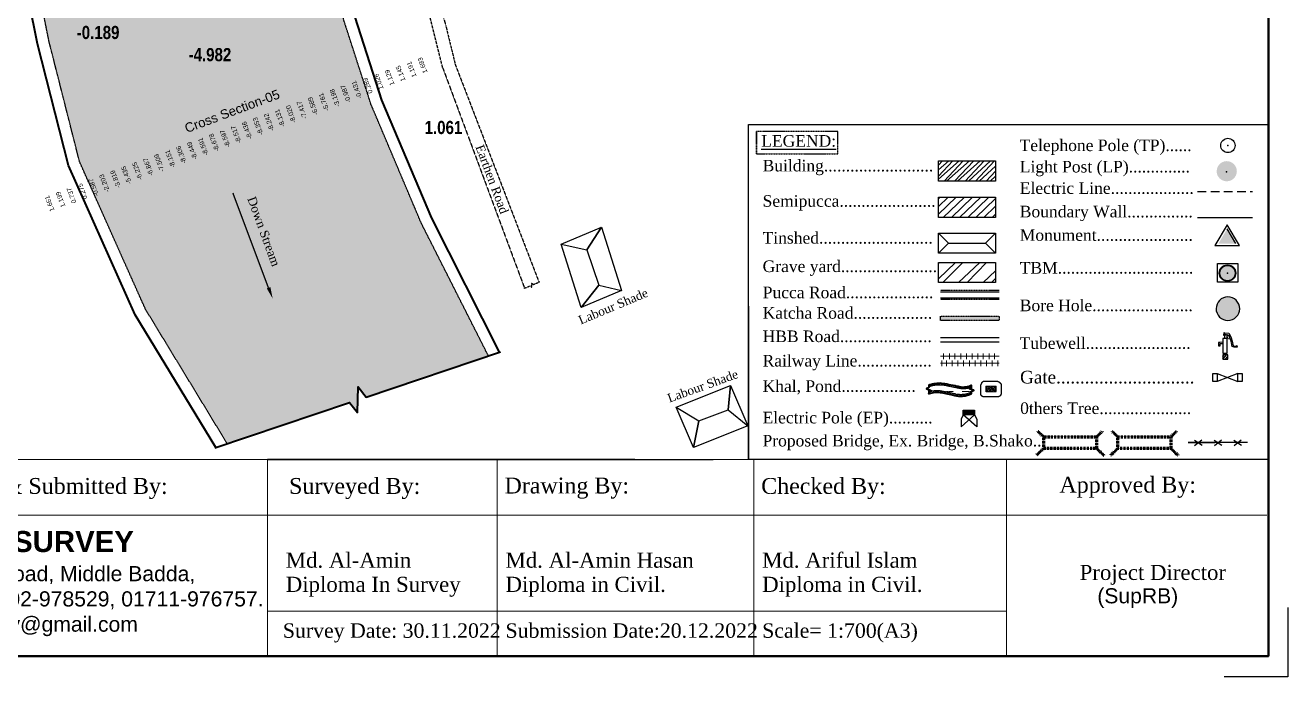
# Model space of a CAD drawing. Header units: inches. Extents: x 215676 to 3518780154, y 2761699 to 325936546.
# Drawn here: x 111641943 to 111857769, y 9612959 to 9724333 of the extents above; entities that cross this region are included whole.
import ezdxf
from ezdxf import colors
from ezdxf.entities.mleader import LeaderData, LeaderLine
from ezdxf.enums import TextEntityAlignment as Align
from ezdxf.math import Vec2, Vec3

# ---------------------------------------------------------------- set-up
doc = ezdxf.new("R2010")
doc.units = ezdxf.units.IN
doc.header["$LTSCALE"] = 20
doc.header["$MEASUREMENT"] = 0
doc.linetypes.add('DASHED', pattern=[0.75, 0.5, -0.25])
doc.linetypes.add('DASHED2', pattern=[0.375, 0.25, -0.125])
for name, color, linetype in [('BM_TBM', 1, 'Continuous'), ('BORE HOLE', 1, 'Continuous'), ('Chainage_TXT', 7, 'Continuous'), ('ELECTRIC POLE', 1, 'Continuous'), ('Electric_Line', 18, 'Continuous'), ('Grave yard', 88, 'Continuous'), ('HBB ROAD', 192, 'Continuous'), ('Layout_Text', 7, 'Continuous'), ('LIGHT_POST', 1, 'Continuous'), ('OTHER', 7, 'Continuous'), ('Pond', 132, 'Continuous'), ('proposed', 1, 'Continuous'), ('RL', 1, 'Continuous'), ('TBM', 1, 'Continuous'), ('Telephone_Pole', 70, 'Continuous'), ('Text', 7, 'Continuous'), ('TEXTO', 7, 'Continuous'), ('Tubewell', 112, 'Continuous')]:
    doc.layers.add(name, color=color, linetype=linetype)
for name, color, linetype, lineweight in [('Boundary wall', 3, 'Continuous', 30), ('BUILDING', 5, 'Continuous', 30), ('Ex. Bridge', 212, 'DASHED', 30), ('Gate', 7, 'Continuous', 30), ('KATCHA ROAD', 7, 'Continuous', 20), ('KHAL+RIVER BANK', 160, 'Continuous', 18), ('Pucca Road', 1, 'Continuous', 30), ('Railway Line', 220, 'Continuous', 25), ('SEMI_PUCCA', 66, 'Continuous', 30), ('SHED', 7, 'Continuous', 30), ('Water Body', 4, 'Continuous', 18), ('Water Line', 4, 'DASHED', 18)]:
    doc.layers.add(name, color=color, linetype=linetype, lineweight=lineweight)
doc.styles.add('MtXpl_Arial_Narrow', font='ARIALNB.TTF')
doc.styles.get("Standard").update_dxf_attribs({"font": 'times.ttf', "height": 1})
doc.styles.add('SWIS', font='times.ttf')
doc.styles.add('text', font='arial.ttf')
doc.styles.add('TR', font='times.ttf')

# ---------------------------------------------------------------- blocks, each defined once
blk = doc.blocks.new('sdfsd')
at = {"layer": 'Tubewell', "color": 0, "lineweight": 30}
for p, q in [((685271.43, 2622810.67), (685271.44, 2622808.78)), ((685271.99, 2622810.67), (685271.43, 2622810.67)), ((685271.57, 2622811.42), (685271.53, 2622811.13)), ((685271.53, 2622811.13), (685271.71, 2622811.08)), ((685271.65, 2622811.42), (685271.57, 2622811.42)), ((685271.65, 2622811.42), (685272.24, 2622811.4)), ((685271.71, 2622810.95), (685271.71, 2622811.21)), ((685271.71, 2622811.08), (685271.77, 2622811.12)), ((685271.71, 2622810.67), (685271.71, 2622810.95)), ((685271.91, 2622811.17), (685271.77, 2622811.12)), ((685272.11, 2622811.14), (685271.91, 2622811.17)), ((685271.98, 2622811.16), (685271.99, 2622810.67)), ((685272.01, 2622811.16), (685271.98, 2622811.16)), ((685271.99, 2622810.67), (685272.02, 2622810.67)), ((685272, 2622808.79), (685271.99, 2622810.67)), ((685272.02, 2622810.67), (685272.01, 2622811.16)), ((685272.27, 2622810.99), (685272.11, 2622811.14)), ((685272.21, 2622810.69), (685272.34, 2622810.75)), ((685272.26, 2622810.59), (685272.21, 2622810.69)), ((685272.24, 2622811.4), (685272.48, 2622810.92)), ((685272.43, 2622810.65), (685272.26, 2622810.59)), ((685272.34, 2622810.75), (685272.27, 2622810.99)), ((685272.56, 2622810.12), (685272.43, 2622810.65)), ((685272.48, 2622810.92), (685272.64, 2622810.36)), ((685271.07, 2622810.19), (685270.88, 2622810.18)), ((685270.88, 2622810.18), (685270.88, 2622809.78)), ((685270.88, 2622810.18), (685270.88, 2622810.18)), ((685270.88, 2622809.77), (685271.1, 2622809.78)), ((685271.43, 2622810.2), (685271.07, 2622810.19)), ((685271.1, 2622809.78), (685271.11, 2622810.06)), ((685271.11, 2622810.06), (685271.43, 2622810.06)), ((685272.68, 2622809.65), (685272.56, 2622810.12)), ((685272.64, 2622810.36), (685272.79, 2622809.73)), ((685272.93, 2622809.58), (685272.68, 2622809.65)), ((685272.79, 2622809.73), (685273.14, 2622809.71)), ((685273.3, 2622809.58), (685272.93, 2622809.58)), ((685273.14, 2622809.71), (685273.25, 2622809.76)), ((685273.25, 2622809.76), (685273.3, 2622809.58)), ((685271.44, 2622808.78), (685272, 2622808.79)), ((685271.44, 2622808.54), (685271.45, 2622808)), ((685272.1, 2622808.54), (685271.44, 2622808.54)), ((685271.45, 2622808.35), (685271.62, 2622808.54)), ((685271.45, 2622808.01), (685271.94, 2622808.54)), ((685271.45, 2622808), (685272.11, 2622808.01)), ((685271.72, 2622808.78), (685271.72, 2622808.54)), ((685271.72, 2622808.54), (685271.84, 2622808.54)), ((685271.76, 2622808.01), (685272.11, 2622808.38)), ((685271.84, 2622808.54), (685271.84, 2622808.78)), ((685272.08, 2622808.01), (685272.11, 2622808.04)), ((685272.11, 2622808.01), (685272.1, 2622808.54))]:
    blk.add_line(p, q, dxfattribs=at)
for centre, major_axis, ratio, start_param, end_param in [((685271.71, 2622811.21), (0.0253, 0.0253), 1, 6.28318530692002, 12.56637061409961), ((685270.99, 2622809.78), (0.111, 0.001), 0.503998, 3.140941, 6.283186)]:
    blk.add_ellipse(centre, major_axis=major_axis, ratio=ratio, start_param=start_param, end_param=end_param, dxfattribs=at)
blk = doc.blocks.new('eeee')
at = {"layer": 'ELECTRIC POLE'}
for p, q in [((353314.02, 2673550.96), (353313.7, 2673550.26)), ((353313.7, 2673549.12), (353315.74, 2673550.96)), ((353313.7, 2673550.26), (353313.7, 2673549.12)), ((353314.02, 2673551.65), (353315.74, 2673551.65)), ((353314.02, 2673550.96), (353314.02, 2673551.65)), ((353315.74, 2673550.96), (353314.02, 2673550.96)), ((353316.06, 2673549.12), (353314.02, 2673550.96)), ((353315.74, 2673551.65), (353315.74, 2673550.96)), ((353315.74, 2673550.96), (353316.06, 2673550.26)), ((353316.06, 2673550.26), (353316.06, 2673549.12))]:
    blk.add_line(p, q, dxfattribs=at)
blk.add_solid([(353314.02, 2673551.65), (353315.74, 2673551.65), (353314.02, 2673550.96), (353315.74, 2673550.96)], dxfattribs=at)
blk = doc.blocks.new('dsfsd')
at = {"layer": 'LIGHT_POST'}
h = blk.add_hatch(color=5, dxfattribs=at)
h.set_gradient(color1=(0, 0, 255), color2=(56, 172, 6), tint=1, name='SPHERICAL')
edge = h.paths.add_edge_path()
edge.add_ellipse((726561.434, 2601765.061), major_axis=(-0.522, 0.522), ratio=1, start_angle=225, end_angle=405)
edge.add_ellipse((726561.434, 2601765.061), major_axis=(-0.522, 0.522), ratio=1, start_angle=45, end_angle=225)
blk.add_point((726561.423, 2601765.025), dxfattribs=at)
blk = doc.blocks.new('dffmhdsrt')
at = {"layer": 'RL', "lineweight": 5, "style": 'text'}
for s, p in [('1.661', (773047.05, 2500611.95)), ('1.199', (773049.05, 2500611.95)), ('0.737', (773051.05, 2500611.95)), ('0.275', (773053.05, 2500611.95)), ('-0.587', (773055.05, 2500611.95)), ('-2.203', (773057.05, 2500611.95)), ('-3.819', (773059.05, 2500611.95)), ('-5.435', (773061.05, 2500611.95)), ('-6.225', (773063.05, 2500611.95)), ('-6.867', (773065.05, 2500611.95)), ('-7.509', (773067.05, 2500611.95)), ('-8.151', (773069.05, 2500611.95)), ('-8.306', (773071.05, 2500611.95)), ('-8.449', (773073.05, 2500611.95)), ('-8.591', (773075.05, 2500611.95)), ('-8.678', (773077.05, 2500611.95)), ('-8.597', (773079.05, 2500611.95)), ('-8.517', (773081.05, 2500611.95)), ('-8.436', (773083.05, 2500611.95)), ('-8.353', (773085.05, 2500611.95)), ('-8.242', (773087.05, 2500611.95)), ('-8.131', (773089.05, 2500611.95)), ('-8.020', (773091.05, 2500611.95)), ('-7.417', (773093.05, 2500611.95)), ('-6.589', (773095.05, 2500611.95)), ('-5.761', (773097.05, 2500611.95)), ('-3.198', (773099.05, 2500611.95)), ('-0.987', (773101.05, 2500611.95)), ('-0.431', (773103.05, 2500611.95)), ('0.289', (773105.05, 2500611.95)), ('1.026', (773107.05, 2500611.95)), ('1.129', (773109.05, 2500611.95)), ('1.145', (773111.05, 2500611.95)), ('1.191', (773113.05, 2500611.95)), ('1.693', (773115.05, 2500611.95))]:
    blk.add_text(s, height=0.8, rotation=90, dxfattribs=at).set_placement(p, align=Align.MIDDLE_CENTER)

msp = doc.modelspace()

# ---------------------------------------------------------------- hatches: boundary and pattern name
at = {"layer": 'BM_TBM', "ltscale": 0.2}
h = msp.add_hatch(color=2, dxfattribs=at)
h.set_gradient(color1=(255, 255, 0), color2=(255, 255, 92), one_color=1, tint=0.68)
edge = h.paths.add_edge_path()
edge.add_ellipse((111847469, 9681962), major_axis=(942, 942), ratio=1, start_angle=0, end_angle=360)
h = msp.add_hatch(color=2, dxfattribs=at)
h.set_gradient(color1=(255, 255, 0), color2=(255, 255, 92), one_color=1, tint=0.68)
edge = h.paths.add_edge_path()
edge.add_ellipse((111847469, 9681962), major_axis=(942, 942), ratio=1, start_angle=0, end_angle=360)
at = {"layer": 'BORE HOLE', "ltscale": 0.2}
msp.add_hatch(color=256, dxfattribs=at).paths.add_polyline_path([(111849396, 9676654, 1), (111845677, 9675108, 1)])
at = {"layer": 'BUILDING', "lineweight": 20, "ltscale": 0.2}
h = msp.add_hatch(dxfattribs=at)
h.set_pattern_fill('ANSI32', color=256, scale=3371.745232, style=0)
h.set_pattern_definition([(45, (-285292651.5, -2995182172.3), (-894.0689693, 894.0689693), []), (45, (-285292055.4, -2995182172.3), (-894.0689693, 894.0689693), [])])
h.paths.add_polyline_path([(111798048, 9701128), (111807822, 9701128), (111807822, 9697670), (111798048, 9697670)])
edge = h.paths.add_edge_path(flags=17)
edge.add_line((111798048, 9701061), (111798114, 9701128))
at = {"layer": 'Grave yard', "lineweight": 25, "ltscale": 0.2}
h = msp.add_hatch(dxfattribs=at)
h.set_pattern_fill('ANSI32', color=256, scale=7867.436202)
h.set_pattern_definition([(45, (-660730576.7, -2490816972), (-2086.1690583, 2086.1690583), []), (45, (-660729186, -2490816972), (-2086.1690583, 2086.1690583), [])])
h.paths.add_polyline_path([(111798048, 9683789), (111807822, 9683789), (111807822, 9680331), (111798048, 9680331)])
edge = h.paths.add_edge_path()
edge.add_line((111807805, 9680331), (111807822, 9680348))
at = {"layer": 'KATCHA ROAD', "linetype": 'DASHED2', "lineweight": 25, "ltscale": 2}
msp.add_hatch(color=256, dxfattribs=at).paths.add_polyline_path([(111798390, 9674575), (111808407, 9674575), (111808407, 9673879), (111798390, 9673879)])
at = {"layer": 'SEMI_PUCCA', "lineweight": 25, "ltscale": 0.2}
h = msp.add_hatch(dxfattribs=at)
h.set_pattern_fill('ANSI31', color=256, scale=7867.436202)
h.set_pattern_definition([(45, (-226163260, -3609450337.4), (-695.3896861, 695.3896861), [])])
h.paths.add_polyline_path([(111798048, 9694954), (111807822, 9694954), (111807822, 9691496), (111798048, 9691496)])
edge = h.paths.add_edge_path()
edge.add_line((111807805, 9691496), (111807822, 9691512))
at = {"layer": 'Water Line', "linetype": 'Continuous', "lineweight": 9, "ltscale": 15, "true_color": 0x7aafdf}
h = msp.add_hatch(dxfattribs=at)
h.set_pattern_fill('ANSI33', color=143, scale=8000, angle=25)
h.set_pattern_definition([(70, (-660730576.7, -2490816972), (-1879.3852416, 684.0402867), []), (70, (-660729295, -2490816374.4), (-1879.3852416, 684.0402867), [1000, -500])])
h.paths.add_polyline_path([(111694939, 9809331), (111700084, 9849621), (111671200, 9849793), (111670462, 9851858), (111668937, 9847746), (111668200, 9849811), (111639321, 9849983), (111637333, 9836532), (111635712, 9825935), (111635016, 9806613), (111635979, 9789523), (111637500, 9767864), (111637670, 9766739), (111692884, 9762436), (111692741, 9775972), (111694214, 9796565)])
h.paths.add_polyline_path([(111692884, 9762436), (111637670, 9766739), (111638647, 9760260), (111693073, 9755266), (111692937, 9757467)])
h.paths.add_polyline_path([(111693073, 9755266), (111638647, 9760260), (111639923, 9751797), (111646001, 9721604), (111651227, 9700990), (111662509, 9675763), (111676478, 9652788), (111697357, 9659823), (111698726, 9658110), (111698831, 9662495), (111700200, 9660781), (111721106, 9667827), (111709642, 9690493), (111701048, 9710809), (111696385, 9725254), (111693892, 9741994)])
h.paths.add_polyline_path([(111657591, 9829209), (111658502, 9817723), (111662425, 9818335), (111661514, 9829822)], flags=16)

# ---------------------------------------------------------------- linework, layer by layer
at = {"linetype": 'DASHED', "lineweight": 30}
for p, q in [((111780857, 9706193, 0), (111766961, 9706193, 0)), ((111780857, 9702373, 0), (111780857, 9706193, 0)), ((111766961, 9702373, 0), (111780857, 9702373, 0))]:
    msp.add_line(p, q, dxfattribs=at)
at = {"linetype": 'DASHED', "lineweight": 25}
for p, q in [((111854477, 9686078, 0), (111854477, 9650084, 0)), ((111683369, 9650081, 0), (111736423, 9650081, 0))]:
    msp.add_line(p, q, dxfattribs=at)
at = {"lineweight": 15}
for p, q in [((111765589, 9650082, 0), (111765589, 9676326, 0)), ((111501677, 9650081, 0), (111854477, 9650081, 0)), ((111722593, 9650081, 0), (111722593, 9616503, 0)), ((111766469, 9650081, 0), (111766469, 9616503, 0)), ((111809705, 9650081, 0), (111809705, 9616503, 0)), ((111854477, 9650081, 0), (111854477, 9616503, 0)), ((111854170, 9640589, 0), (111596329, 9640590, 0)), ((111809705, 9624143, 0), (111683370, 9624143, 0))]:
    msp.add_line(p, q, dxfattribs=at)
at = {"lineweight": 25}
for p, q in [((111765589, 9676325, 0), (111765589, 9650081, 0)), ((111696640, 9650075, 0), (111759571, 9650075, 0))]:
    msp.add_line(p, q, dxfattribs=at)
msp.add_lwpolyline([(111501677, 9616504), (111854477, 9616504), (111854477, 9865984), (111501677, 9865984)], close=True)
at = {"lineweight": 50}
msp.add_lwpolyline([(111501677, 9616504), (111854477, 9616504), (111854477, 9865984), (111501677, 9865984)], close=True, dxfattribs=at)
at = {"lineweight": 25, "elevation": 0}
for points in [[(111765589, 9707394), (111854477, 9707394)], [(111854477, 9707392), (111854477, 9650081), (111854477, 9686078)]]:
    msp.add_lwpolyline(points, dxfattribs=at)
at = {"elevation": 0}
msp.add_lwpolyline([(111765589, 9707394), (111854477, 9707394), (111854477, 9650082), (111765589, 9650082)], close=True, dxfattribs=at)
at = {"linetype": 'DASHED', "lineweight": 30, "elevation": 0}
msp.add_lwpolyline([(111766961, 9706193), (111766961, 9702373)], close=True, dxfattribs=at)
at = {"lineweight": 15, "elevation": 0}
msp.add_lwpolyline([(111854477, 9666474), (111854477, 9650082)], dxfattribs=at)
at = {"elevation": 636}
msp.add_lwpolyline([(111850906, 9652980), (111840773, 9652980), (111845286, 9652980)], dxfattribs=at)
at = {"lineweight": 25}
msp.add_lwpolyline([(111746136, 9650082), (111683370, 9650083)], close=True, dxfattribs=at)
at = {"lineweight": 15}
msp.add_lwpolyline([(111683370, 9616503), (111683370, 9650081), (111746136, 9650081)], dxfattribs=at)
at = {"layer": 'BM_TBM', "elevation": -2754}
msp.add_lwpolyline([(111845769, 9683581), (111849212, 9683581), (111849212, 9680386), (111845769, 9680386)], close=True, dxfattribs=at)
at = {"layer": 'BM_TBM'}
for major_axis, start_param, end_param in [((942, 942), 5.497787143045644, 11.78097245022523), ((942, 942), 5.497787143045644, 11.78097245022523), ((-988, 988), 3.9269908, 10.2101761), ((-988, 988), 3.9269908, 10.2101761), ((972, 972), 5.497787143196285, 11.78097245037587), ((972, 972), 5.497787143196285, 11.78097245037587), ((957, 957), 5.497787143116517, 11.7809724502961), ((957, 957), 5.497787143116517, 11.7809724502961), ((-926, 926), 3.9269908, 10.2101761), ((-926, 926), 3.9269908, 10.2101761)]:
    msp.add_ellipse((111847469, 9681962, 9179), major_axis=major_axis, ratio=1, start_param=start_param, end_param=end_param, dxfattribs=at)
msp.add_point((111847469, 9681962, 9179), dxfattribs=at)
msp.add_point((111847469, 9681962, 9179), dxfattribs=at)
at = {"layer": 'BORE HOLE', "elevation": 0}
msp.add_lwpolyline([(111849396, 9676654, 1), (111845677, 9675108, 1)], format="xyb", close=True, dxfattribs=at)
at = {"layer": 'Boundary wall', "lineweight": 30}
msp.add_line((111842344, 9691479, 0), (111851767, 9691479, 0), dxfattribs=at)
at = {"layer": 'BUILDING', "lineweight": 20}
msp.add_line((111798048, 9701061, 0), (111798114, 9701128, 0), dxfattribs=at)
at = {"layer": 'BUILDING', "lineweight": 30, "elevation": 0}
msp.add_lwpolyline([(111798048, 9701128), (111807822, 9701128), (111807822, 9697670), (111798048, 9697670)], close=True, dxfattribs=at)
at = {"layer": 'Defpoints', "color": 1, "linetype": 'Continuous', "lineweight": 30}
msp.add_lwpolyline([(111857769, 9624784), (111857764, 9612959), (111846877, 9612963)], dxfattribs=at)
at = {"layer": 'Electric_Line', "color": 6, "linetype": 'DASHED2', "lineweight": 25, "ltscale": 300}
msp.add_line((111842344, 9695933, 0), (111851767, 9695933, 0), dxfattribs=at)
at = {"layer": 'Ex. Bridge', "linetype": 'DASHED', "lineweight": 100, "ltscale": 2, "extrusion": (-1.4067e-14, -0.31995, 0.947434), "elevation": -3087869}
for points in [[(111827497, 9143500), (111828735, 9144738), (111828735, 9146800), (111837761, 9146800), (111837761, 9144738), (111838999, 9143500)], [(111838719, 9147758), (111837761, 9146800), (111837761, 9144738), (111828735, 9144738), (111828735, 9146800), (111827778, 9147758)]]:
    msp.add_lwpolyline(points, dxfattribs=at)
at = {"layer": 'Gate'}
for p, q in [((111849211, 9664796, 0), (111845724, 9663452, 0)), ((111845724, 9664796, 0), (111849211, 9663452, 0))]:
    msp.add_line(p, q, dxfattribs=at)
at = {"layer": 'Gate', "lineweight": 30, "elevation": 0}
for points in [[(111844934, 9664796), (111845724, 9664796), (111845724, 9663452), (111844934, 9663452)], [(111849211, 9664796), (111850001, 9664796), (111850001, 9663452), (111849211, 9663452)]]:
    msp.add_lwpolyline(points, close=True, dxfattribs=at)
at = {"layer": 'Grave yard', "lineweight": 30, "elevation": 0}
msp.add_lwpolyline([(111798048, 9683789), (111807822, 9683789), (111807822, 9680331), (111798048, 9680331)], close=True, dxfattribs=at)
at = {"layer": 'HBB ROAD', "lineweight": 30, "ltscale": 180}
for p, q in [((111798390, 9670958, 0), (111808407, 9670958, 0)), ((111808407, 9670162, 0), (111798390, 9670162, 0))]:
    msp.add_line(p, q, dxfattribs=at)
at = {"layer": 'KATCHA ROAD', "linetype": 'DASHED2', "lineweight": 25, "ltscale": 2}
for p, q in [((111728296, 9679809, 6926), (111728543, 9679540, 6926)), ((111728543, 9679540, 6926), (111728512, 9680270, 6926)), ((111728512, 9680270, 6926), (111728758, 9680000, 6926)), ((111808437, 9678966, 0), (111798420, 9678966, 0)), ((111808437, 9677478, 0), (111798420, 9677478, 0))]:
    msp.add_line(p, q, dxfattribs=at)
for points, elevation in [([(111713314, 9717028), (111711196, 9725535), (111708916, 9736188), (111708379, 9743711), (111708315, 9750196), (111708504, 9751533), (111711329, 9753482), (111712898, 9754985), (111715024, 9757832), (111715024, 9757832)], 10989), ([(111721205, 9754587), (111716973, 9754978), (111714037, 9752924), (111712000, 9749160), (111711100, 9744128), (111710922, 9737475), (111711893, 9731301), (111713868, 9724118), (111715460, 9717584), (111729764, 9680416)], 10989), ([(111713314, 9717028), (111727290, 9679393)], 2863), ([(111727124, 9679325), (111728296, 9679809)], 2863), ([(111728758, 9680000), (111729931, 9680485)], 6926)]:
    msp.add_lwpolyline(points, dxfattribs=dict(at, elevation=elevation))
at = {"layer": 'KATCHA ROAD', "linetype": 'DASHED2', "lineweight": 25, "ltscale": 2, "elevation": 0}
msp.add_lwpolyline([(111798390, 9674575), (111808407, 9674575), (111808407, 9673879), (111798390, 9673879)], close=True, dxfattribs=at)
at = {"layer": 'KHAL+RIVER BANK', "lineweight": 40, "ltscale": 15}
for points in [[(111674535, 9652133), (111660734, 9674832), (111649331, 9700332), (111644050, 9721161), (111637952, 9751450), (111635510, 9767645), (111633982, 9789397), (111633014, 9806593), (111633717, 9826123), (111635355, 9836829), (111637301, 9849995)], [(111723021, 9668472), (111711457, 9691335), (111702925, 9711507), (111698339, 9725711), (111695883, 9742204), (111694936, 9757540), (111694742, 9775911), (111696210, 9796437), (111696932, 9809147), (111702099, 9849609)], [(111674365, 9652075), (111697357, 9659823), (111698726, 9658110), (111698831, 9662495), (111700200, 9660781), (111723192, 9668529)]]:
    msp.add_lwpolyline(points, dxfattribs=at)
msp.add_ellipse((111809079, 9707796, 0), major_axis=(33546, 33546), ratio=1, start_param=3.7031152, end_param=3.7490135, dxfattribs=at)
msp.add_rational_spline([(111800680, 9661105, 0), (111802240, 9660662, 0), (111803713, 9661339, 0), (111803713, 9661560, 0), (111803713, 9661782, 0), (111803906, 9661852, 0), (111804100, 9661922, 0), (111803713, 9662063, 0), (111803327, 9662203, 0), (111803520, 9662274, 0), (111803713, 9662344, 0), (111803713, 9662559, 0), (111803713, 9662774, 0), (111802608, 9662198, 0), (111801416, 9662562, 0), (111800323, 9662756, 0), (111799240, 9663004, 0), (111797837, 9663257, 0), (111796484, 9662807, 0), (111796434, 9662790, 0), (111796385, 9662774, 0), (111796385, 9662559, 0), (111796385, 9662344, 0), (111796192, 9662274, 0), (111795999, 9662203, 0), (111796385, 9662063, 0), (111796771, 9661922, 0), (111796578, 9661852, 0), (111796385, 9661782, 0), (111796385, 9661567, 0), (111796385, 9661352, 0), (111796434, 9661368, 0), (111796484, 9661385, 0), (111797496, 9661721, 0), (111798547, 9661539, 0)], [1, 0.938247027296, 1, 1, 1, 1, 1, 1, 1, 1, 1, 1, 1, 0.9255718505, 1, 0.999710047853, 1, 0.968943318999, 1, 1, 1, 1, 1, 1, 1, 1, 1, 1, 1, 1, 1, 1, 1, 0.969774783837, 1], degree=2, knots=[0, 0, 0, 0.7065365, 0.7065365, 1.7065365, 1.7065365, 2.7065365, 2.7065365, 3.7065365, 3.7065365, 4.7065365, 4.7065365, 5.7065365, 5.7065365, 6.4830424, 6.4830424, 6.531206, 6.531206, 7.0309561, 7.0309561, 8.0309561, 8.0309561, 9.0309561, 9.0309561, 10.0309561, 10.0309561, 11.0309561, 11.0309561, 12.0309561, 12.0309561, 13.0309561, 13.0309561, 14.0309561, 14.0309561, 14.5239366, 14.5239366, 14.5239366], dxfattribs=at)
at = {"layer": 'OTHER'}
for p, q in [((111841811, 9653393, 636), (111843113, 9652567, 636)), ((111841848, 9652514, 636), (111843076, 9653446, 636)), ((111845189, 9653393, 636), (111846490, 9652567, 636)), ((111845226, 9652514, 636), (111846454, 9653446, 636)), ((111848567, 9653393, 636), (111849868, 9652567, 636)), ((111848603, 9652514, 636), (111849831, 9653446, 636))]:
    msp.add_line(p, q, dxfattribs=at)
at = {"layer": 'Pond', "lineweight": 30}
msp.add_rational_spline([(111805307, 9662825, 0), (111805307, 9662825, 0), (111805307, 9662350, 0), (111805307, 9661875, 0), (111805307, 9661399, 0), (111805286, 9661248, 0), (111805330, 9661101, 0), (111805431, 9660985, 0), (111805532, 9660870, 0), (111805672, 9660807, 0), (111805825, 9660807, 0), (111806575, 9660807, 0), (111807325, 9660807, 0), (111808075, 9660807, 0), (111808251, 9660777, 0), (111808424, 9660824, 0), (111808560, 9660940, 0), (111808697, 9661055, 0), (111808772, 9661218, 0), (111808772, 9661397, 0), (111808772, 9661905, 0), (111808772, 9662413, 0), (111808772, 9662921, 0), (111808627, 9663293, 0), (111808293, 9663512, 0), (111807894, 9663497, 0), (111807275, 9663497, 0), (111806656, 9663497, 0), (111806036, 9663497, 0), (111805846, 9663513, 0), (111805665, 9663451, 0), (111805524, 9663321, 0), (111805307, 9662825, 0), (111805307, 9662825, 0)], [1, 1, 1, 1, 1, 0.940358894327, 0.940358894327, 1, 0.940358894327, 0.940358894327, 1, 1, 1, 1, 0.938106588185, 0.938106588185, 1, 0.938106588185, 0.938106588185, 1, 1, 1, 1, 0.876912348692, 0.876912348692, 1, 1, 1, 1, 0.943928571938, 0.943928571938, 1, 1, 1], degree=3, knots=[0, 0, 0, 0, 0.5, 1, 1, 1, 1.852424, 1.852424, 1.852424, 2.7048479, 2.7048479, 2.7048479, 3.7048479, 3.7048479, 3.7048479, 4.5734713, 4.5734713, 4.5734713, 5.4420947, 5.4420947, 5.4420947, 6.4420947, 6.4420947, 6.4420947, 7.6769565, 7.6769565, 7.6769565, 8.6769565, 8.6769565, 8.6769565, 9.503096, 9.503096, 10.3292356, 10.3292356, 10.3292356, 10.3292356], dxfattribs=at)
at = {"layer": 'proposed', "linetype": 'DASHED', "lineweight": 100, "ltscale": 2, "extrusion": (-1.4067e-14, -0.31995, 0.947434), "elevation": -3087869}
for points in [[(111814809, 9143500), (111816048, 9144738), (111816048, 9146800), (111825073, 9146800), (111825073, 9144738), (111826312, 9143500)], [(111826031, 9147758), (111825073, 9146800), (111825073, 9144738), (111816048, 9144738), (111816048, 9146800), (111815090, 9147758)]]:
    msp.add_lwpolyline(points, dxfattribs=at)
at = {"layer": 'Pucca Road', "ltscale": 0.5}
for p, q in [((111798420, 9678747, 0), (111808437, 9678747, 0)), ((111808437, 9677697, 0), (111798420, 9677697, 0))]:
    msp.add_line(p, q, dxfattribs=at)
at = {"layer": 'Railway Line', "lineweight": 15}
for p, q in [((111808407, 9667750, 0), (111798390, 9667750, 0)), ((111798634, 9666060, 0), (111798634, 9667049, 0)), ((111798942, 9667273, 0), (111798942, 9668243, 0)), ((111799447, 9666060, 0), (111799447, 9667049, 0)), ((111799922, 9667275, 0), (111799922, 9668245, 0)), ((111800417, 9666060, 0), (111800417, 9667049, 0)), ((111800871, 9667275, 0), (111800871, 9668245, 0)), ((111801388, 9666060, 0), (111801388, 9667049, 0)), ((111801863, 9667275, 0), (111801863, 9668245, 0)), ((111802347, 9666060, 0), (111802347, 9667049, 0)), ((111802864, 9667275, 0), (111802864, 9668245, 0)), ((111803338, 9666060, 0), (111803338, 9667049, 0)), ((111803824, 9667275, 0), (111803824, 9668245, 0)), ((111804311, 9666060, 0), (111804311, 9667049, 0)), ((111804797, 9667275, 0), (111804797, 9668245, 0)), ((111805303, 9666060, 0), (111805303, 9667049, 0)), ((111805724, 9667275, 0), (111805724, 9668245, 0)), ((111806273, 9666060, 0), (111806273, 9667049, 0)), ((111806747, 9667275, 0), (111806747, 9668245, 0)), ((111807264, 9666060, 0), (111807264, 9667049, 0)), ((111807665, 9667275, 0), (111807665, 9668245, 0)), ((111808227, 9666060, 0), (111808227, 9667049, 0)), ((111798390, 9666571, 0), (111808407, 9666571, 0))]:
    msp.add_line(p, q, dxfattribs=at)
at = {"layer": 'SEMI_PUCCA', "lineweight": 20}
msp.add_line((111807805, 9691496, 0), (111807822, 9691512, 0), dxfattribs=at)
at = {"layer": 'SEMI_PUCCA', "lineweight": 30, "elevation": 0}
msp.add_lwpolyline([(111798048, 9694954), (111807822, 9694954), (111807822, 9691496), (111798048, 9691496)], close=True, dxfattribs=at)
at = {"layer": 'SHED', "lineweight": 30}
for p, q in [((111798048, 9685354, 0), (111798048, 9688812, 0)), ((111799795, 9687083, 0), (111806074, 9687083, 0))]:
    msp.add_line(p, q, dxfattribs=at)
for points in [[(111733582, 9686921), (111740434, 9689824), (111743845, 9679012), (111736993, 9676109)], [(111753205, 9659024), (111762497, 9662745), (111765457, 9655871), (111756166, 9652150)]]:
    msp.add_lwpolyline(points, close=True, dxfattribs=at)
for points in [[(111733582, 9686921), (111737952, 9685932), (111740434, 9689824), (111737952, 9685932), (111739983, 9679927), (111736993, 9676109), (111739983, 9679927), (111743845, 9679012)], [(111753205, 9659024), (111757083, 9656729), (111756166, 9652150), (111757083, 9656729), (111762095, 9658573), (111762497, 9662745), (111762095, 9658573), (111765457, 9655871)]]:
    msp.add_lwpolyline(points, dxfattribs=at)
at = {"layer": 'SHED', "lineweight": 30, "elevation": 0}
msp.add_lwpolyline([(111799795, 9687083), (111798048, 9688812), (111807822, 9688812), (111807822, 9685354), (111798048, 9685354)], close=True, dxfattribs=at)
msp.add_lwpolyline([(111807822, 9688812), (111806074, 9687083), (111807822, 9685354)], dxfattribs=at)
at = {"layer": 'TBM'}
msp.add_line((111848884, 9687023, 67321), (111847408, 9689528, 67321), dxfattribs=at)
at = {"layer": 'TBM', "lineweight": 25, "elevation": 67321}
msp.add_lwpolyline([(111847408, 9690237), (111845301, 9686662), (111849514, 9686662)], close=True, dxfattribs=at)
at = {"layer": 'TBM'}
msp.add_solid([(111845931, 9687023, 67321), (111848884, 9687023, 67321), (111847408, 9689528, 67321)], dxfattribs=at)
at = {"layer": 'Telephone_Pole', "lineweight": 30}
msp.add_ellipse((111847546, 9703780, 0), major_axis=(865, 865), ratio=1, start_param=1.5707963, end_param=7.8539816, dxfattribs=at)
at = {"layer": 'Telephone_Pole'}
msp.add_point((111847546, 9703780, 0), dxfattribs=at)
at = {"layer": 'Water Body', "linetype": 'DASHED2', "lineweight": 30, "ltscale": 15}
for points in [[(111676478, 9652788), (111662509, 9675763), (111651227, 9700990), (111646001, 9721604), (111639923, 9751797), (111637500, 9767864), (111635979, 9789523), (111635016, 9806613), (111635712, 9825935), (111637333, 9836532), (111639321, 9849983)], [(111721106, 9667827), (111709642, 9690493), (111701048, 9710809), (111696385, 9725254), (111693892, 9741994), (111692937, 9757467), (111692741, 9775972), (111694214, 9796565), (111694939, 9809331), (111700084, 9849621)]]:
    msp.add_lwpolyline(points, dxfattribs=at)
for points, weights, knots in [([(111803713, 9662488, 0), (111802575, 9661943, 0), (111801366, 9662306, 0), (111800277, 9662501, 0), (111799198, 9662747, 0), (111797850, 9662989, 0), (111796551, 9662557, 0), (111796468, 9662529, 0), (111796385, 9662502, 0)], [1, 0.932525707428, 1, 0.999714569868, 1, 0.969054367329, 1, 1, 1], [0, 0, 0, 0.7389021, 0.7389021, 0.7866886, 0.7866886, 1.2855399, 1.2855399, 2.2855399, 2.2855399, 2.2855399]), ([(111803713, 9661600, 0), (111802274, 9660894, 0), (111800733, 9661335, 0), (111799658, 9661528, 0), (111798593, 9661771, 0), (111797481, 9661965, 0), (111796409, 9661609, 0), (111796397, 9661605, 0), (111796385, 9661601, 0)], [1, 0.933133648373, 1, 0.999732328827, 1, 0.969604215401, 1, 1, 1], [0, 0, 0, 0.7355277, 0.7355277, 0.7818036, 0.7818036, 1.2761802, 1.2761802, 2.2761802, 2.2761802, 2.2761802])]:
    msp.add_rational_spline(points, weights, degree=2, knots=knots, dxfattribs=at)
at = {"layer": 'Water Line', "color": 143, "linetype": 'Continuous', "lineweight": 9, "ltscale": 15, "true_color": 0x7aafdf}
for p, q in [((111806145, 9662605, 0), (111806199, 9662659, 0)), ((111806145, 9662417, 0), (111806264, 9662536, 0)), ((111806287, 9662371, 0), (111806523, 9662607, 0)), ((111806311, 9662583, 0), (111806311, 9662583, 0)), ((111806358, 9662630, 0), (111806387, 9662659, 0)), ((111806547, 9662442, 0), (111806764, 9662659, 0)), ((111806570, 9662654, 0), (111806570, 9662654, 0)), ((111806806, 9662512, 0), (111806953, 9662659, 0)), ((111806994, 9662324, 0), (111807230, 9662559, 0)), ((111807018, 9662536, 0), (111807018, 9662536, 0)), ((111807065, 9662583, 0), (111807141, 9662659, 0)), ((111807254, 9662394, 0), (111807489, 9662630, 0)), ((111807277, 9662607, 0), (111807277, 9662607, 0)), ((111807324, 9662654, 0), (111807330, 9662659, 0)), ((111807513, 9662465, 0), (111807707, 9662659, 0)), ((111807772, 9662536, 0), (111807896, 9662659, 0)), ((111806145, 9662228, 0), (111806193, 9662277, 0)), ((111806145, 9661663, 0), (111806311, 9661829, 0)), ((111806146, 9661852, 0), (111806382, 9662088, 0)), ((111806170, 9662064, 0), (111806170, 9662064, 0)), ((111806217, 9662112, 0), (111806452, 9662347, 0)), ((111806240, 9662324, 0), (111806240, 9662324, 0)), ((111806335, 9661664, 0), (111806570, 9661899, 0)), ((111806358, 9661876, 0), (111806358, 9661876, 0)), ((111806405, 9661923, 0), (111806641, 9662159, 0)), ((111806429, 9662135, 0), (111806429, 9662135, 0)), ((111806476, 9662182, 0), (111806712, 9662418, 0)), ((111806500, 9662394, 0), (111806500, 9662394, 0)), ((111806547, 9661687, 0), (111806547, 9661687, 0)), ((111806594, 9661735, 0), (111806829, 9661970, 0)), ((111806617, 9661947, 0), (111806617, 9661947, 0)), ((111806665, 9661994, 0), (111806900, 9662229, 0)), ((111806688, 9662206, 0), (111806688, 9662206, 0)), ((111806693, 9661645, 0), (111806759, 9661711, 0)), ((111806735, 9662253, 0), (111806971, 9662489, 0)), ((111806759, 9662465, 0), (111806759, 9662465, 0)), ((111806806, 9661758, 0), (111806806, 9661758, 0)), ((111806853, 9661805, 0), (111807089, 9662041, 0)), ((111806877, 9662017, 0), (111806877, 9662017, 0)), ((111806881, 9661645, 0), (111807018, 9661782, 0)), ((111806924, 9662064, 0), (111807159, 9662300, 0)), ((111806947, 9662277, 0), (111806947, 9662277, 0)), ((111807065, 9661829, 0), (111807065, 9661829, 0)), ((111807070, 9661645, 0), (111807277, 9661852, 0)), ((111807112, 9661876, 0), (111807348, 9662112, 0)), ((111807136, 9662088, 0), (111807136, 9662088, 0)), ((111807183, 9662135, 0), (111807419, 9662371, 0)), ((111807207, 9662347, 0), (111807207, 9662347, 0)), ((111807301, 9661687, 0), (111807537, 9661923, 0)), ((111807324, 9661899, 0), (111807324, 9661899, 0)), ((111807372, 9661947, 0), (111807607, 9662182, 0)), ((111807395, 9662159, 0), (111807395, 9662159, 0)), ((111807442, 9662206, 0), (111807678, 9662442, 0)), ((111807447, 9661645, 0), (111807466, 9661664, 0)), ((111807466, 9662418, 0), (111807466, 9662418, 0)), ((111807513, 9661711, 0), (111807513, 9661711, 0)), ((111807560, 9661758, 0), (111807796, 9661994, 0)), ((111807584, 9661970, 0), (111807584, 9661970, 0)), ((111807631, 9662017, 0), (111807866, 9662253, 0)), ((111807635, 9661645, 0), (111807725, 9661735, 0)), ((111807654, 9662229, 0), (111807654, 9662229, 0)), ((111807701, 9662277, 0), (111807934, 9662509, 0)), ((111807725, 9662489, 0), (111807725, 9662489, 0)), ((111807772, 9661782, 0), (111807772, 9661782, 0)), ((111807819, 9661829, 0), (111807934, 9661944, 0)), ((111807824, 9661645, 0), (111807934, 9661755, 0)), ((111807843, 9662041, 0), (111807843, 9662041, 0)), ((111807890, 9662088, 0), (111807934, 9662132, 0)), ((111807914, 9662300, 0), (111807914, 9662300, 0))]:
    msp.add_line(p, q, dxfattribs=at)
at = {"layer": 'Water Line'}
msp.add_line((111796385, 9661735, 4136), (111796868, 9661735, 4136), dxfattribs=at)
at = {"layer": 'Water Line', "color": 152, "true_color": 0x2776bb}
for p, q in [((111799102, 9661735, 4136), (111800609, 9661735, 4136)), ((111802117, 9661735, 4136), (111803624, 9661735, 4136))]:
    msp.add_line(p, q, dxfattribs=at)
at = {"layer": 'Water Line', "color": 143, "linetype": 'DASHED2', "lineweight": 9, "ltscale": 15, "true_color": 0x7aafdf}
msp.add_rational_spline([(111806145, 9662659, 0), (111806145, 9662152, 0), (111806145, 9661645, 0), (111807039, 9661645, 0), (111807934, 9661645, 0), (111807934, 9662152, 0), (111807934, 9662659, 0), (111807926, 9662660, 0), (111807918, 9662659, 0), (111807032, 9662659, 0), (111806145, 9662659, 0)], [1, 1, 1, 1, 1, 1, 1, 0.993374994768, 1, 1, 1], degree=2, knots=[0, 0, 0, 1, 1, 2, 2, 3, 3, 3.2303447, 3.2303447, 4.2303447, 4.2303447, 4.2303447], dxfattribs=at)

# ---------------------------------------------------------------- block references
for name, p, xscale, yscale, zscale in [('dsfsd', (-1585792968, -6069430389, 1760), 2336.540627826424, 2336.540627826424, 2336.540627826424), ('sdfsd', (-786708223, -3429461847, 0), 1311.23936695602, 1311.23936695602, 1311.23936695602)]:
    msp.add_blockref(name, p, dxfattribs=dict(xscale=xscale, yscale=yscale, zscale=zscale))
at = {"layer": 'Chainage_TXT', "xscale": 1000, "yscale": 1000, "zscale": 1000, "rotation": 20.3290875241062}
msp.add_blockref('dffmhdsrt', (255492045, -2603727323), dxfattribs=at)
at = {"layer": 'Text', "xscale": 1123.915077434745, "yscale": 1123.915077434745, "zscale": 1123.915077434745}
msp.add_blockref('eeee', (-285292651, -2995186475, 0), dxfattribs=at)

# ---------------------------------------------------------------- texts
at = {"layer": 'Layout_Text', "style": 'TR', "width": 1}
msp.add_text('Gate.............................', height=2160.34, dxfattribs=at).set_placement((111812005, 9663096, 0))
at = {"layer": 'RL', "style": 'MtXpl_Arial_Narrow'}
for s, p in [('-0.189', (111650742, 9721976)), ('-4.982', (111669867, 9718184)), ('1.061', (111710212, 9705735))]:
    msp.add_text(s, height=2248.2, rotation=359.99948, dxfattribs=at).set_placement(p)
at = {"layer": 'Text', "color": 7, "lineweight": 5, "style": 'text'}
msp.add_text('Cross Section-05', height=1600, rotation=20.55655, dxfattribs=at).set_placement((111669570, 9705894))
at = {"layer": 'Text', "style": 'TR'}
for s, rotation, p in [('Earthen Road', 290.3729, (111719591, 9703825, 2863)), ('Down Stream', 290.00647, (111680594, 9694968)), ('Labour Shade', 22.6663, (111736610, 9673850)), ('Labour Shade', 19.76978, (111751797, 9660521))]:
    msp.add_text(s, height=1500, rotation=rotation, dxfattribs=at).set_placement(p, align=Align.MIDDLE_LEFT)
at = {"layer": 'Text', "style": 'TR', "width": 1}
for s, height, p in [('%%ULEGEND:', 1980.3, (111767764, 9703571, 403)), ('Tubewell........................', 1980.31, (111811928, 9669007, 0)), ('Electric Pole (EP)..........', 1980.31, (111767985, 9656268, 0)), ('0thers Tree.....................', 1980.31, (111812023, 9657876, 0)), ('Proposed Bridge, Ex. Bridge, B.Shako..', 1980.31, (111767985, 9652329, 0))]:
    msp.add_text(s, height=height, dxfattribs=at).set_placement(p)
for s, p in [('Telephone Pole (TP)......', (111811932, 9703811, 0)), ('Light Post (LP)..............', (111811964, 9700157, 0)), ('Electric Line...................', (111811963, 9696494, 0)), ('Boundary Wall...............', (111811963, 9692483, 0)), ('Monument......................', (111811963, 9688473, 0)), ('TBM...............................', (111811963, 9682863, 0)), ('Pucca Road....................', (111768024, 9678657, 0)), ('Katcha Road..................', (111767998, 9675156, 0)), ('Bore Hole.......................', (111811963, 9676442, 0)), ('HBB Road.....................', (111767995, 9671161, 0)), ('Railway Line.................', (111767996, 9666985, 0)), ('Khal, Pond.................', (111767996, 9662652, 0))]:
    msp.add_text(s, height=1980.31, dxfattribs=at).set_placement(p, align=Align.MIDDLE_LEFT)
at = {"layer": 'Text', "style": 'TR'}
for s, p in [('Building.........................', (111767999, 9700336, 0)), ('Semipucca......................', (111767999, 9694297, 0)), ('Tinshed..........................', (111767999, 9687990, 0)), ('Grave yard......................', (111767999, 9683132, 0))]:
    msp.add_text(s, height=1980.31, dxfattribs=at).set_placement(p, align=Align.MIDDLE_LEFT)
at = {"layer": 'Text', "linetype": 'Continuous', "lineweight": 15, "style": 'SWIS'}
for s, p in [('Drawing Created & Submitted By:', (111637706, 9645212, 0)), ('Surveyed By:', (111698259, 9645212, 0)), ('Drawing By:', (111734521, 9645211, 0)), ('Checked By:', (111778397, 9645211, 0)), ('Approved By:', (111830407, 9645425, 0))]:
    msp.add_text(s, height=2713.83, rotation=359.99986, dxfattribs=at).set_placement(p, align=Align.MIDDLE)
at = {"layer": 'Text', "color": 5, "insert": (111598847, 9637874, -2), "char_height": 2588.65, "width": 89263.61, "attachment_point": 1, "style": 'text'}
msp.add_mtext('{\\fArial|b1|i0|c0|p34;\\H1.38889x;\\C6;THE B.N. SOIL & SURVEY\\C86; \\fArial|b0|i0|c0|p34;\\H0.72x;\\P\\C85;\\c4766296;House # 819, Po Office Road, Middle Badda,\\P\\C215;\\c10507177;Badda, Dhaka-1212, 01902-978529, 01711-976757.\\C236;\\P\\C11;\\c7500274;Email: thebnsoilandsurvey@gmail.com}', dxfattribs=at)
at = {"layer": 'TEXTO', "linetype": 'ByBlock', "lineweight": 15, "style": 'SWIS'}
for s, height, p in [('Md. Al-Amin', 2582.13, (111686483, 9631596, 0)), ('Md. Al-Amin Hasan', 2582.13, (111724045, 9631596, 0)), ('Md. Ariful Islam', 2582.13, (111767921, 9631596, 0)), ('Diploma In Survey', 2582.13, (111686483, 9627468, 0)), ('Diploma in Civil. ', 2582.13, (111724045, 9627467, 0)), ('Diploma in Civil.', 2582.13, (111767921, 9627467, 0)), ('Project Director', 2582.13, (111822200, 9629506, 18911)), ('Survey Date: 30.11.2022', 2465.88, (111685982, 9619622, 0)), ('Submission Date:20.12.2022', 2465.88, (111724045, 9619622, 0)), ('Scale= 1:700(A3)', 2465.88, (111767921, 9619622, 0))]:
    msp.add_text(s, height=height, rotation=359.99986, dxfattribs=at).set_placement(p)
at = {"layer": 'TEXTO', "linetype": 'ByBlock', "lineweight": 15, "insert": (111825213, 9628093, -1021), "char_height": 2582.13, "width": 18333.41, "attachment_point": 1, "rotation": 359.99986, "style": 'SWIS'}
msp.add_mtext('{\\fArial|b0|i0|c0|p34;(SupRB)}', dxfattribs=at)

# ---------------------------------------------------------------- leaders
at = {"layer": 'Text'}
ml = msp.add_multileader_mtext('Standard', dxfattribs=at)
ml.set_content('', color=256)
ml.set_leader_properties()
ml.build(insert=Vec2(0, 0))
ml.multileader.update_dxf_attribs({"text_right_attachment_type": 6, "dogleg_length": 0.36, "arrow_head_size": 2000})
ctx = ml.context
ctx.base_point, ctx.char_height, ctx.arrow_head_size, ctx.landing_gap_size, ctx.plane_origin, ctx.plane_x_axis, ctx.plane_y_axis = Vec3(111677495, 9695594), 1000, 2000, 90, Vec3(111684247, 9677591), Vec3(-0.9365358, -0.350572), Vec3(0.350572, -0.9365358)
ctx.right_attachment, ctx.text_align_type = 6, 2
notes = []
notes.append((ctx, [(1, (1, 1, 0), (111677495, 9695594), (-1, 0), 0.000000014, [(0, [(111684247, 9677591)], 0, [])])]))
ctx.mtext.insert, ctx.mtext.text_direction, ctx.mtext.rotation, ctx.mtext.alignment, ctx.mtext.flow_direction = Vec3(111677929, 9694689), Vec3(-0.9365358, -0.350572), 3.4997745, 3, 5
for ctx, leaders in notes:
    for number, flags, end, landing, length, lines in leaders:
        leader = LeaderData()
        leader.index, (leader.has_last_leader_line, leader.has_dogleg_vector, leader.attachment_direction) = number, flags
        leader.last_leader_point, leader.dogleg_vector, leader.dogleg_length = Vec3(end), Vec3(landing), length
        for number, points, colour, breaks in lines:
            line = LeaderLine()
            line.index, line.vertices, line.color, line.breaks = number, Vec3.list(points), colors.encode_raw_color(colour), breaks
            leader.lines.append(line)
        ctx.leaders.append(leader)

doc.saveas('drawing.dxf')
